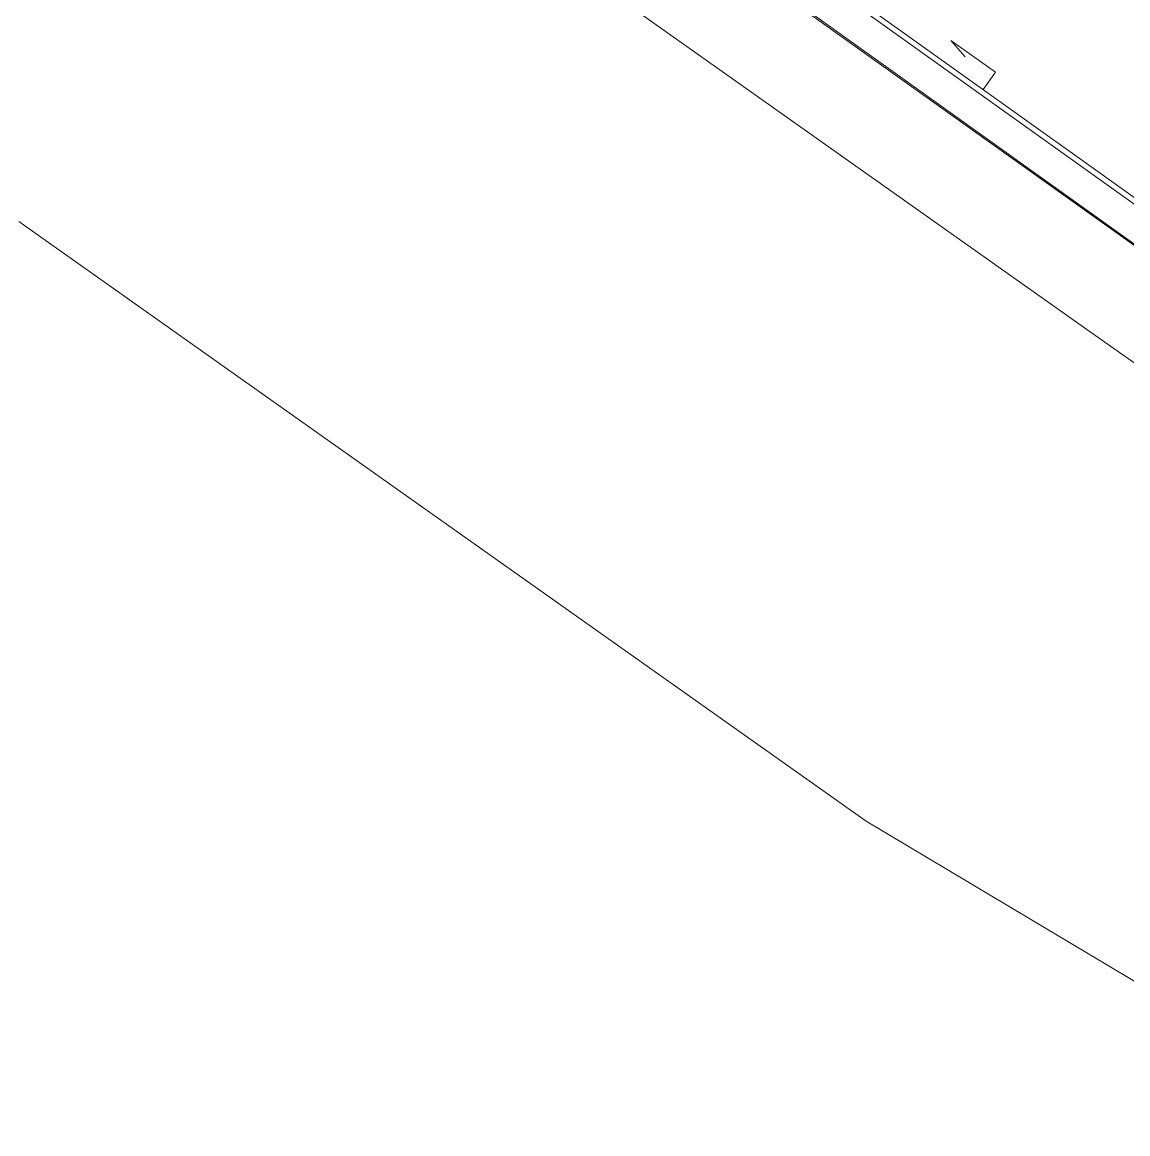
# Model space of a CAD drawing. Header units: metres. Extents: x -45 to 1930, y -347 to 488.
# Drawn here: x 23.1 to 37.11, y -51.06 to -36.98 of the extents above; entities that cross this region are included whole.
import ezdxf

# ---------------------------------------------------------------- set-up
doc = ezdxf.new("R2010")
doc.units = ezdxf.units.M
doc.layers.add('FLOATINGWINDOWS', color=2, linetype='Continuous', plot=False)
for name, color, linetype in [('SRAFY', 3, 'Continuous'), ('SRAFY-TERÉN', 252, 'Continuous'), ('ZDIVO', 1, 'Continuous')]:
    doc.layers.add(name, color=color, linetype=linetype)

msp = doc.modelspace()

# ---------------------------------------------------------------- linework, layer by layer
at = {"linetype": 'Continuous', "lineweight": 0}
for p, q in [((23.143293, -31.355101), (36.563408, -40.849548)), ((36.563408, -40.849548), (47.356202, -48.484692)), ((40.426119, -51.056982), (33.794967, -47.098232))]:
    msp.add_line(p, q, dxfattribs=at)
at = {"layer": 'FLOATINGWINDOWS', "linetype": 'Continuous', "lineweight": 0}
msp.add_line((33.794967, -47.098232), (23.05463, -39.499905), dxfattribs=at)
at = {"layer": 'SRAFY', "linetype": 'Continuous', "lineweight": 0}
msp.add_line((23.469008, -30.019693), (47.052908, -46.833055), dxfattribs=at)
at = {"layer": 'SRAFY-TERÉN', "linetype": 'Continuous', "lineweight": 0}
for p, q in [((35.432911, -37.611378), (34.868343, -37.207887)), ((34.868343, -37.207887), (35.051305, -37.417543)), ((35.277791, -37.828424), (35.432911, -37.611378))]:
    msp.add_line(p, q, dxfattribs=at)
msp.add_lwpolyline([(32.659468, -35.957134), (37.718524, -39.572792), (37.677822, -39.629742), (32.618766, -36.014084)], close=True, dxfattribs=at)
at = {"layer": 'ZDIVO', "linetype": 'Continuous', "lineweight": 0, "flags": 128}
msp.add_lwpolyline([(26.14275, -31.888769), (23.910581, -30.29346), (23.469008, -30.019693), (23.378412, 7.836083), (27.453062, 7.633634), (37.853328, 7.416588), (54.082285, 6.497163), (52.485918, -9.17884), (50.198719, -21.436195), (48.602464, -30.444402), (47.160753, -42.7286), (47.052908, -46.833055), (27.525832, -32.877245)], dxfattribs=at)

doc.saveas('drawing.dxf')
